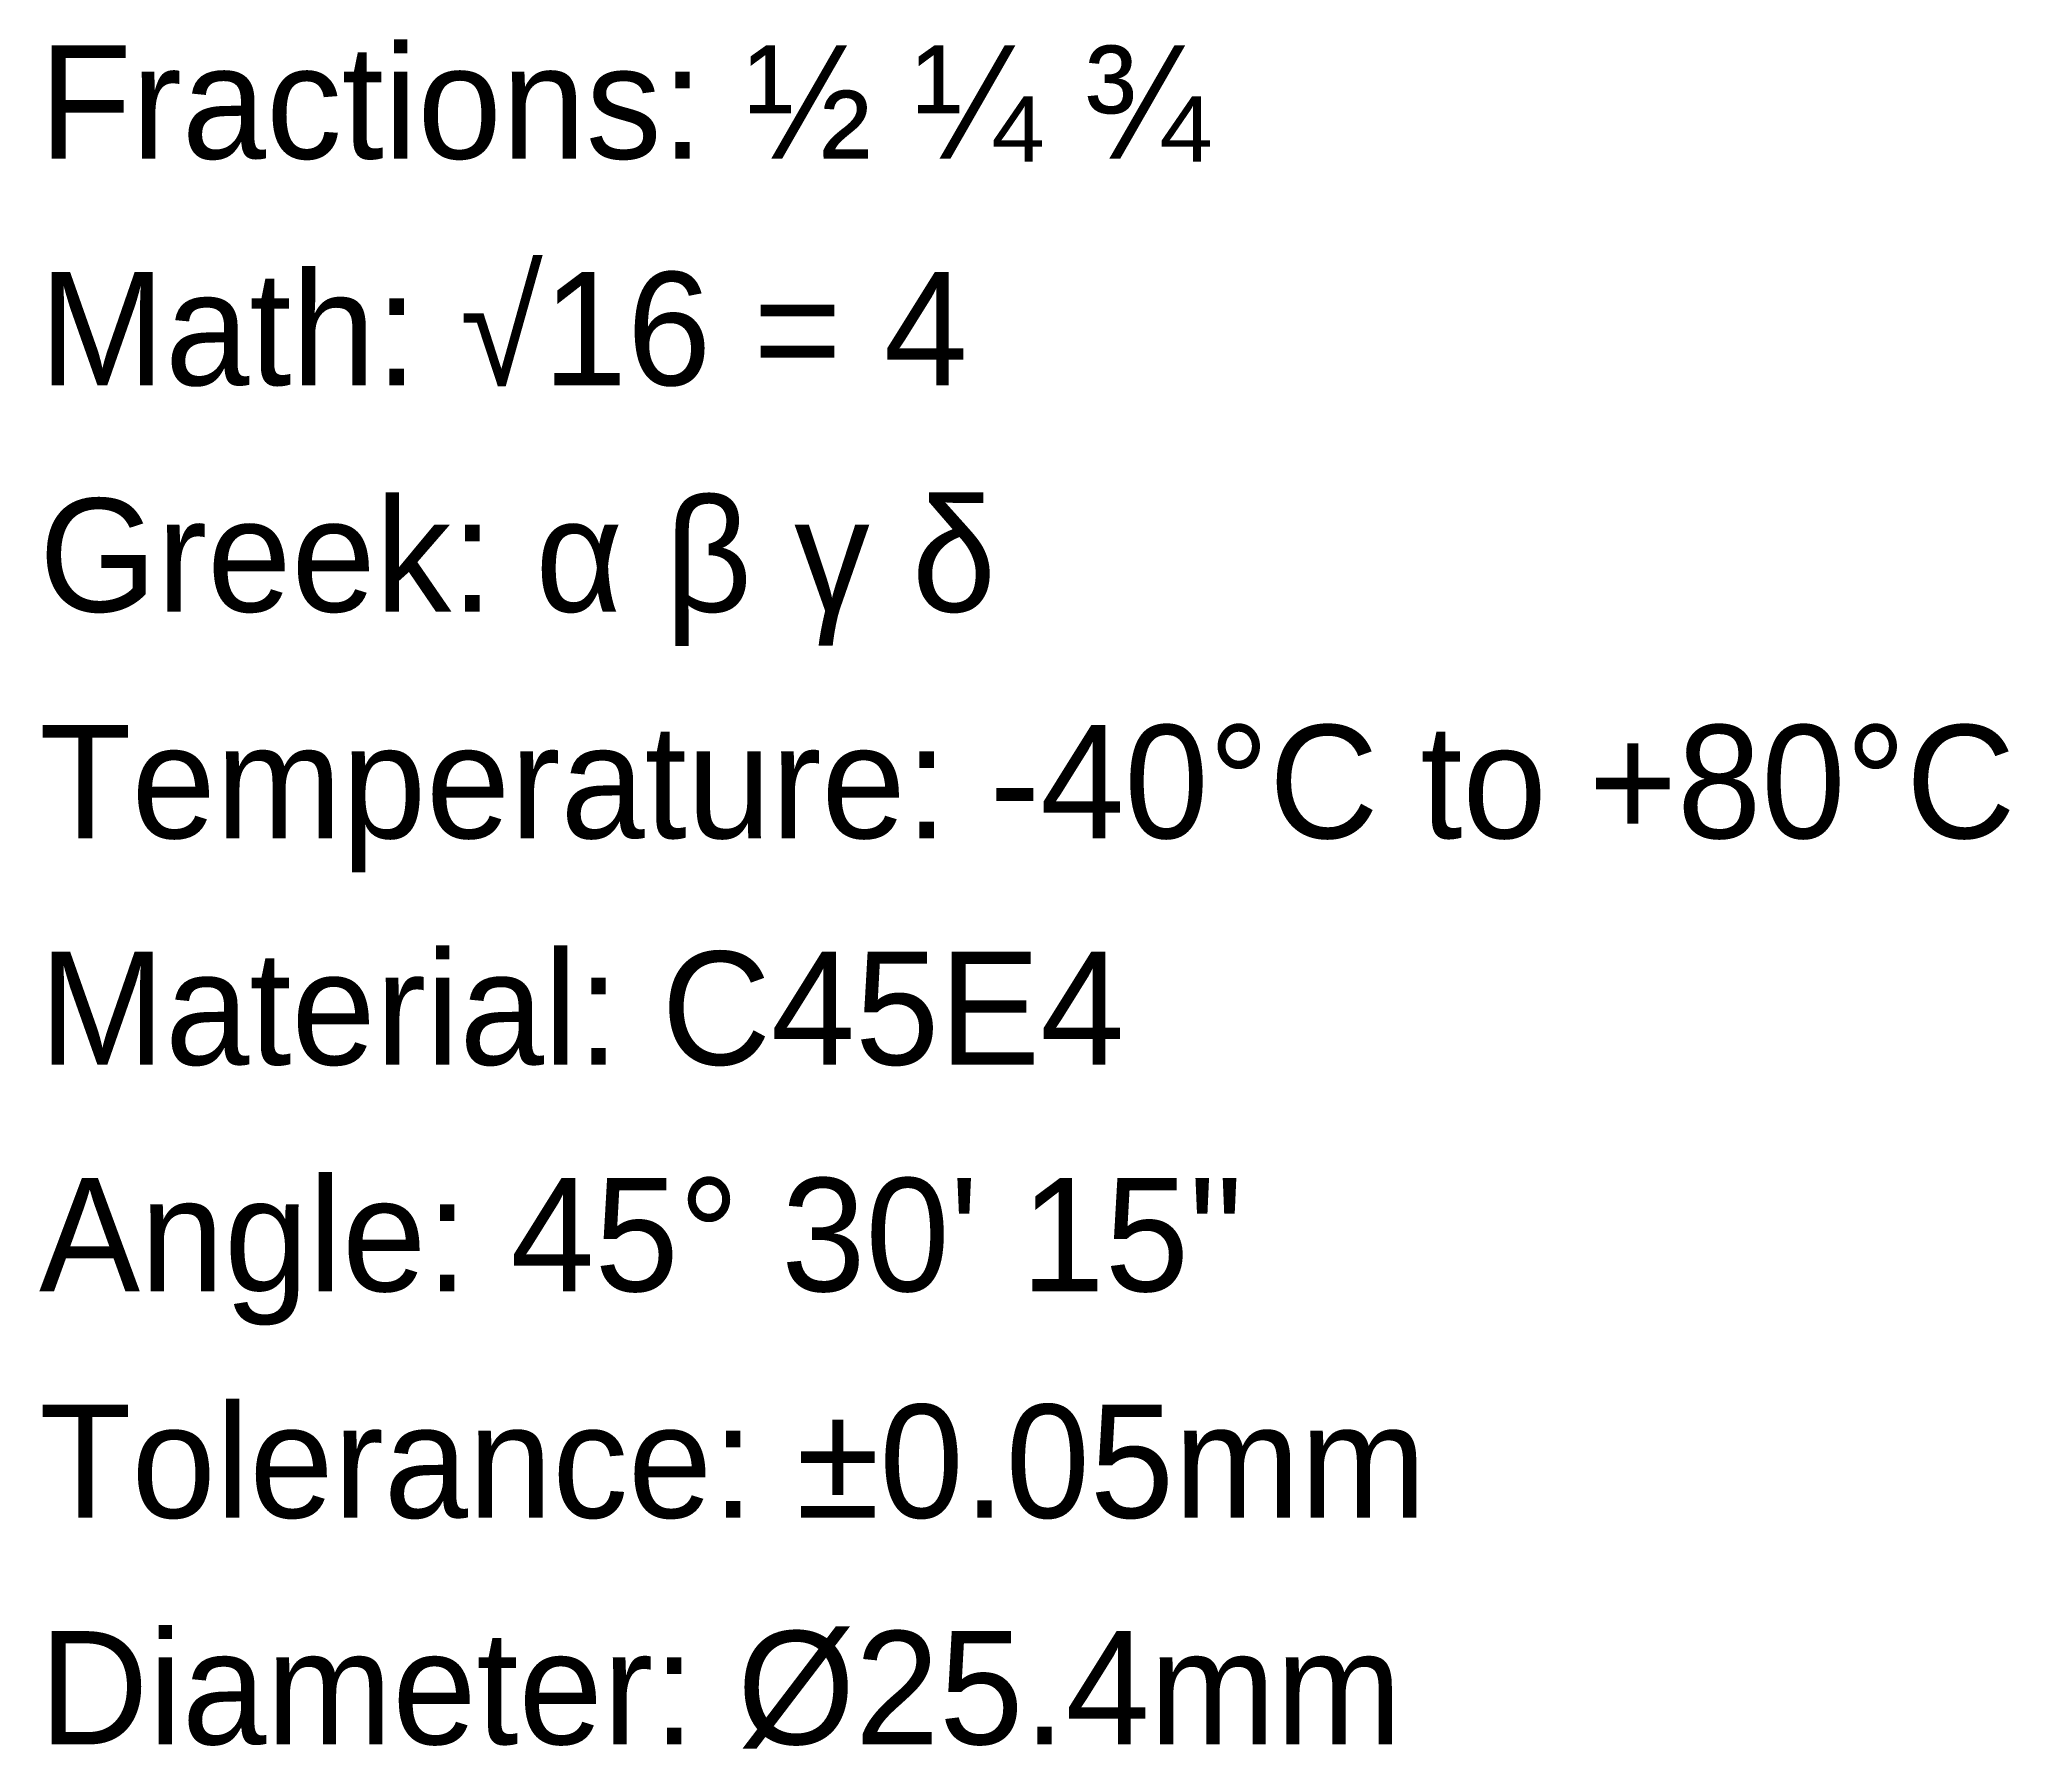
# Model space of a CAD drawing. Header units: metres. Extents: x 0 to 26.1, y -0.1 to 22.6.
import ezdxf

# ---------------------------------------------------------------- set-up
doc = ezdxf.new("R2010")
doc.units = ezdxf.units.M

msp = doc.modelspace()

# ---------------------------------------------------------------- texts
for s, p in [('Fractions: ½ ¼ ¾', (0, 21)), ('Math: √16 = 4', (0, 18)), ('Greek: α β γ δ', (0, 15)), ('Temperature: -40°C to +80°C', (0, 12)), ('Material: C45E4', (0, 9)), ('Angle: 45° 30\' 15"', (0, 6)), ('Tolerance: ±0.05mm', (0, 3)), ('Diameter: Ø25.4mm', (0, 0))]:
    msp.add_text(s, height=1.5).set_placement(p)

doc.saveas('drawing.dxf')
